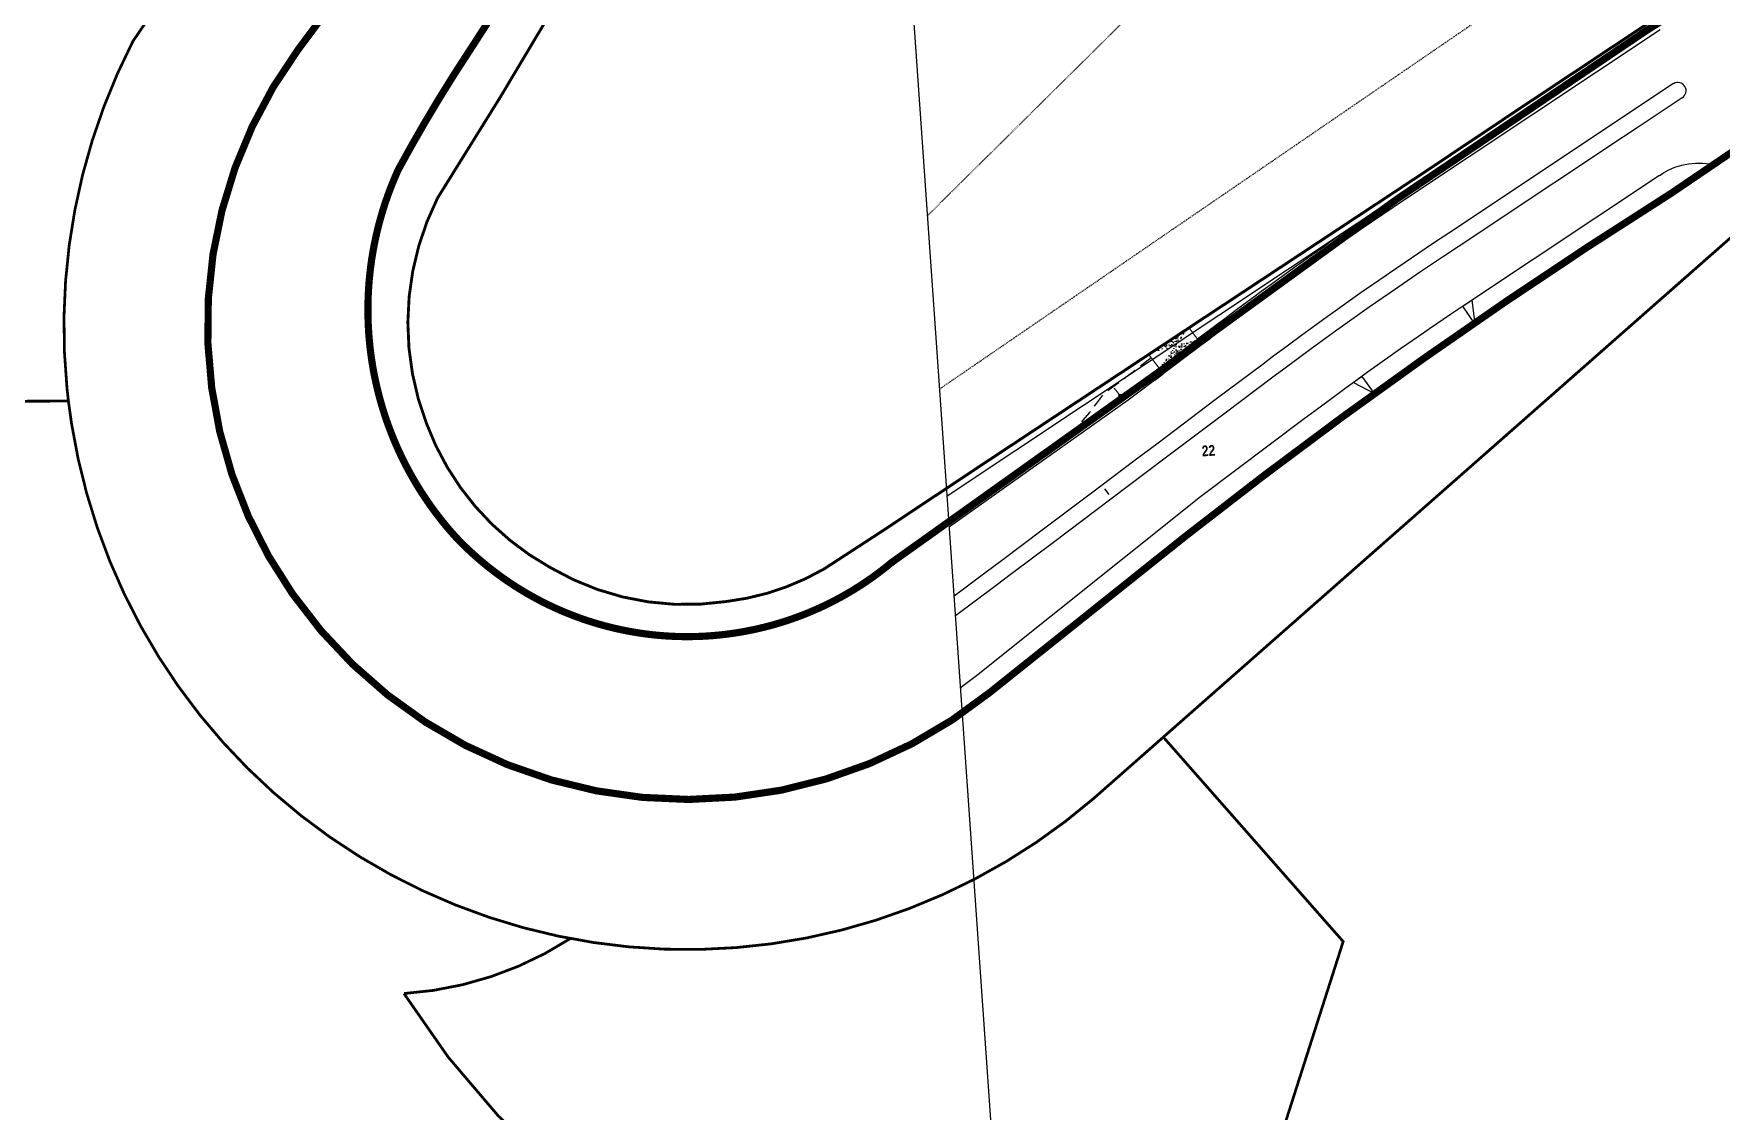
# Model space of a CAD drawing. Header units: millimetres. Extents: x 50357 to 985146, y 723188 to 1803594.
# Drawn here: x 829339 to 829574.5, y 819922.8 to 820073.1 of the extents above; entities that cross this region are included whole.
import ezdxf
from ezdxf.xclip import XClip

# ---------------------------------------------------------------- set-up
doc = ezdxf.new("R2010")
doc.units = ezdxf.units.MM
doc.header["$LTSCALE"] = 3
doc.header["$MEASUREMENT"] = 0
for name, pattern in [('DASHED', [19.05, 12.7, -6.35]), ('PHANTOM', [2.5, 1.25, -0.25, 0.25, -0.25, 0.25, -0.25]), ('x-baseplan$0$DGN Style 2', [1.94727e-06, 0, -1.94727e-06]), ('x-baseplan$0$XXXXX-PIW-DWG-P00-XXXX-R100-WS4-00$0$XXXXX-PIW-P-WHCGRDP1-XXX$0$HIDDEN', [9.525, 6.35, -3.175])]:
    doc.linetypes.add(name, pattern=pattern)
doc.layers.get('Defpoints').update_dxf_attribs({"color": 32})
for name, color, linetype in [('00_Xref', 7, 'Continuous'), ('_PARCEL BOUNDARY', 10, 'DASHED'), ('x-baseplan$0$XXXXX-PIW-DWG-P00-XXXX-R100-WS4-00$0$XXXXX-PIW-P-WHCGRDP1-XXX$0$MMH030__', 3, 'Continuous'), ('x-baseplan$0$XXXXX-PIW-DWG-P00-XXXX-R100-WS4-00$0$XXXXX-PIW-P-WHCGRDP1-XXX$0$MMH125__', 3, 'x-baseplan$0$XXXXX-PIW-DWG-P00-XXXX-R100-WS4-00$0$XXXXX-PIW-P-WHCGRDP1-XXX$0$HIDDEN'), ('x-baseplan$0$XXXXX-PIW-DWG-P00-XXXX-R100-WS4-00$0$XXXXX-PIW-P-WHCGRDP1-XXX$0$MMH813_1', 3, 'Continuous'), ('x-baseplan$0$XXXXX-PIW-DWG-P00-XXXX-R100-WS4-00$0$XXXXX-PIW-P-WHCGRDP1-XXX$0$MMH813__', 3, 'Continuous'), ('x-baseplan$0$XXXXX-PIW-DWG-P00-XXXX-R100-WS4-00$0$XXXXX-PIW-P-WHCGRDP1_RUN IN AND OUT-XXX$0$MMH813_S', 3, 'Continuous')]:
    doc.layers.add(name, color=color, linetype=linetype)
for name, color, linetype, lineweight in [('DraftConditionLine_AtGradeRoad_20180809', 7, 'Continuous', 0), ('x-baseplan$0$XXXXX-PIW-DWG-P00-XXXX-R100-WS4-00$0$XXXXX-PIW-P-WHCGRDP1-XXX$0$MMH125FS', 3, 'Continuous', 18), ('x-baseplan$0$XXXXX-PIW-DWG-P00-XXXX-R100-WS4-00$0$XXXXX-PIW-P-WHCGRDP1_RUN IN AND OUT-XXX$0$MMH060__', 3, 'Continuous', 13), ('x-baseplan$0$XXXXX-PIW-DWG-P00-XXXX-R100-WS4-00$0$XXXXX-PIW-P-WHCGRDP1_RUN IN AND OUT-XXX$0$MMH071__', 3, 'Continuous', 18)]:
    doc.layers.add(name, color=color, linetype=linetype, lineweight=lineweight)
doc.layers.add('x-baseplan$0$AR-ROAD_AR_BS_MI_', color=7, linetype='Continuous', true_color=0x6d6d6d)
doc.styles.add('_BOLD', font='arialbd.ttf', dxfattribs={"width": 0.8})

# ---------------------------------------------------------------- blocks, each defined once
blk = doc.blocks.new('x-baseplan$0$XXXXX-PIW-DWG-P00-XXXX-R100-WS4-00$0$XXXXX-PIW-P-WHCGRDP1-XXX$0$FILL-SLOPE')
at = {"flags": 128}
blk.add_lwpolyline([(-0.06, 0.25), (0.06, 0.25), (-0.03772, 0.22678), (0.0279, 0.22678), (-0.02004, 0.20996), (0.02116, 0.20892), (-0.01586, 0.19736), (0, 0.18052), (0, 0)], dxfattribs=at)
blk = doc.blocks.new('x-baseplan$0$XXXXX-PIW-DWG-P00-XXXX-R100-WS4-00')
at = {"layer": 'x-baseplan$0$XXXXX-PIW-DWG-P00-XXXX-R100-WS4-00$0$XXXXX-PIW-P-WHCGRDP1_RUN IN AND OUT-XXX$0$MMH060__'}
h = blk.add_hatch(dxfattribs=at)
h.set_pattern_fill('AR-CONC', color=256, scale=0.005)
h.set_pattern_definition([(50, (0, 0), (0.910923345, -0.0796954277), [0.09525, -1.04775]), (355, (0, 0), (-0.1762171071, 0.9552842262), [0.0762, -0.83820292085]), (100.4514447, (0.0759, -0.0066), (0.73470623545, 0.87558875956), [0.080950044, -0.890451223]), (46.1842, (0, 0.254), (1.3553952045, -0.2102116397), [0.142875, -1.571625]), (96.63555761, (0.113, 0.2365), (1.1870206703, 1.237130623), [0.1214251157, -1.3356780408]), (351.18415117, (0, 0.254), (1.1870206703, 1.237130623), [0.1142998354, -1.2572986596]), (21, (0.127, 0.1905), (0.75807195635, -0.51132599094), [0.09525, -1.04775]), (326, (0.127, 0.1905), (0.30901014174, 0.9209398306), [0.0762, -0.8382]), (71.451445, (0.1902, 0.1479), (1.0670820964, 0.4096138444), [0.080950044, -0.890449688]), (37.5, (0, 0), (0.01544301625, 0.42277519437), [0, -0.82804, 0, -0.8509, 0, -0.841375]), (7.5, (0, 0), (0.33409831255, 0.50090287409), [0, -0.48514, 0, -0.80899, 0, -0.320675]), (327.5, (-0.2832, 0), (0.67795297583, -0.02864371996), [0, -0.3175, 0, -0.9906, 0, -1.31445]), (317.5, (-0.4102, 0), (0.74064590693, 0.12713245517), [0, -0.41275, 0, -0.65786, 0, -0.93345])])
edge = h.paths.add_edge_path()
edge.add_line((834260.35, 818031.27), (834265.73, 818035.32))
edge.add_line((834258.83, 818033.29), (834264.51, 818036.95))
at = {"layer": 'x-baseplan$0$XXXXX-PIW-DWG-P00-XXXX-R100-WS4-00$0$XXXXX-PIW-P-WHCGRDP1-XXX$0$MMH030__', "ltscale": 0.005142, "flags": 128}
blk.add_lwpolyline([(834253.4, 818013.66), (834252.8, 818014.45)], dxfattribs=at)
at = {"layer": 'x-baseplan$0$XXXXX-PIW-DWG-P00-XXXX-R100-WS4-00$0$XXXXX-PIW-P-WHCGRDP1-XXX$0$MMH125__', "ltscale": 0.1, "flags": 128}
for points, elevation in [([(834162.37, 818072.13, 0.041317), (834153.66, 818054.56, 0.149831), (834152.95, 818029.09, 0.167866), (834164.68, 818009.54, 0.143372), (834187.21, 817997.65, 0.117117), (834209.54, 817998.54, 0.054077), (834229.89, 818009.48, 11.405065)], 5.02), ([(834259.27, 818032.71, -0.010568), (834252.55, 818027.65, -0.026), (834248.66, 818022.78, -5.003126)], 6.25)]:
    blk.add_lwpolyline(points, format="xyb", dxfattribs=dict(at, elevation=elevation))
at = {"layer": 'x-baseplan$0$XXXXX-PIW-DWG-P00-XXXX-R100-WS4-00$0$XXXXX-PIW-P-WHCGRDP1-XXX$0$MMH813_1'}
for p, q in [((834332.14, 818070.97, 6), (834310.99, 818056.9, 6.18)), ((834333.33, 818068.99, 6.18), (834327.06, 818064.82, 6.12)), ((834327.06, 818064.82, 6.12), (834323.09, 818062.19, 6.12)), ((834323.09, 818062.19, 6.12), (834318.73, 818059.28, 6.13)), ((834318.73, 818059.28, 6.13), (834312.27, 818054.99, 6.18)), ((834309.13, 818055.66, 6.2), (834300.8, 818050.13, 6.3)), ((834310.99, 818056.9, 6.18), (834309.13, 818055.66, 6.2)), ((834312.27, 818054.99, 6.18), (834310.4, 818053.75, 6.2)), ((834310.4, 818053.75, 6.2), (834302.07, 818048.21, 6.3)), ((834300.8, 818050.13, 6.3), (834298.65, 818048.7, 6.33)), ((834298.65, 818048.7, 6.33), (834295.56, 818046.63, 6.37)), ((834302.07, 818048.21, 6.3), (834299.92, 818046.78, 6.33)), ((834295.56, 818046.63, 6.37), (834292.49, 818044.53, 6.4)), ((834299.92, 818046.78, 6.33), (834296.85, 818044.72, 6.37)), ((834292.02, 818044.21, 6.41), (834288.37, 818041.68, 6.44)), ((834292.49, 818044.53, 6.4), (834292.02, 818044.21, 6.41)), ((834296.85, 818044.72, 6.37), (834293.79, 818042.64, 6.4)), ((834288.37, 818041.68, 6.44), (834284.28, 818038.78, 6.46)), ((834293.32, 818042.32, 6.41), (834289.69, 818039.79, 6.44)), ((834293.79, 818042.64, 6.4), (834293.32, 818042.32, 6.41)), ((834283.82, 818038.45, 6.46), (834280.22, 818035.84, 6.45)), ((834284.28, 818038.78, 6.46), (834283.82, 818038.45, 6.46)), ((834289.69, 818039.79, 6.44), (834285.62, 818036.91, 6.46)), ((834285.16, 818036.58, 6.46), (834281.58, 818033.98, 6.45)), ((834285.62, 818036.91, 6.46), (834285.16, 818036.58, 6.46)), ((834278.39, 818034.49, 6.44), (834276.19, 818032.86, 6.42)), ((834280.22, 818035.84, 6.45), (834278.39, 818034.49, 6.44)), ((834281.58, 818033.98, 6.45), (834279.76, 818032.64, 6.44)), ((834274.86, 818031.86, 6.41), (834268.2, 818026.85, 6.35)), ((834276.19, 818032.86, 6.42), (834274.86, 818031.86, 6.41)), ((834279.76, 818032.64, 6.44), (834277.57, 818031.02, 6.42)), ((834276.24, 818030.02, 6.41), (834269.58, 818025.01, 6.35)), ((834277.57, 818031.02, 6.42), (834276.24, 818030.02, 6.41)), ((834268.2, 818026.85, 6.35), (834260.21, 818020.84, 6.28)), ((834269.58, 818025.01, 6.35), (834261.59, 818019, 6.28)), ((834260.21, 818020.84, 6.28), (834257, 818018.43, 6.26)), ((834257, 818018.43, 6.26), (834252.21, 818014.83, 6.2)), ((834261.59, 818019, 6.28), (834258.38, 818016.59, 6.26)), ((834252.21, 818014.83, 6.2), (834244.22, 818008.82, 6.02)), ((834258.38, 818016.59, 6.26), (834253.6, 818012.99, 6.2)), ((834253.6, 818012.99, 6.2), (834245.6, 818006.98, 6.02)), ((834244.22, 818008.82, 6.02), (834238.38, 818004.42, 5.83)), ((834245.6, 818006.98, 6.02), (834239.76, 818002.58, 5.83)), ((834238.38, 818004.42, 5.83), (834236.23, 818002.81, 5.75)), ((834236.23, 818002.81, 5.75), (834228.24, 817996.79, 5.45)), ((834237.61, 818000.97, 5.75), (834229.62, 817994.96, 5.45)), ((834239.76, 818002.58, 5.83), (834237.61, 818000.97, 5.75))]:
    blk.add_line(p, q, dxfattribs=at)
blk.add_arc((834332.74, 818069.98), 1.15, 301.1434, 121.1434, dxfattribs=at)
at = {"layer": 'x-baseplan$0$XXXXX-PIW-DWG-P00-XXXX-R100-WS4-00$0$XXXXX-PIW-P-WHCGRDP1-XXX$0$MMH813__', "ltscale": 0.005142, "elevation": 5.71}
for points in [[(834337.38, 818084.35), (834297.41, 818057.78), (834291.58, 818053.89), (834290.75, 818053.33), (834289.09, 818052.21), (834288.26, 818051.64), (834287.44, 818051.07), (834286.61, 818050.51), (834284.15, 818048.79), (834283.33, 818048.22), (834280.87, 818046.48), (834280.05, 818045.9), (834279.24, 818045.32), (834278.43, 818044.73), (834275.99, 818042.97), (834275.18, 818042.38), (834274.38, 818041.78), (834273.57, 818041.19), (834272.76, 818040.59), (834271.16, 818039.4), (834269.9, 818038.46), (834265.73, 818035.32)], [(834260.35, 818031.27), (834255.44, 818027.58), (834255.19, 818027.4), (834222.81, 818004.47), (834222.52, 818004.26), (834220.91, 818003.04), (834220.14, 818002.48), (834219.34, 818001.91), (834218.52, 818001.37), (834217.7, 818000.85), (834216.86, 818000.34), (834216.02, 817999.85), (834215.16, 817999.38), (834214.29, 817998.93), (834213.41, 817998.5), (834212.53, 817998.09), (834211.63, 817997.7), (834210.73, 817997.32), (834209.81, 817996.97), (834208.89, 817996.64), (834207.97, 817996.33), (834207.03, 817996.04), (834206.09, 817995.77), (834205.15, 817995.52), (834204.2, 817995.3), (834203.24, 817995.09), (834202.28, 817994.91), (834201.32, 817994.74), (834200.35, 817994.6), (834199.38, 817994.48), (834198.41, 817994.38), (834197.43, 817994.31), (834196.46, 817994.25), (834195.48, 817994.22), (834194.5, 817994.21), (834193.52, 817994.22), (834192.55, 817994.25), (834191.57, 817994.3), (834190.59, 817994.38), (834189.62, 817994.47), (834188.65, 817994.59), (834187.68, 817994.73), (834186.72, 817994.89), (834185.76, 817995.07), (834184.8, 817995.28), (834183.85, 817995.5), (834182.9, 817995.75), (834181.96, 817996.02), (834181.03, 817996.3), (834180.1, 817996.61), (834179.18, 817996.94), (834178.27, 817997.29), (834177.36, 817997.66), (834176.47, 817998.05), (834175.98, 817998.28), (834175.58, 817998.46), (834174.7, 817998.89), (834173.83, 817999.34), (834172.97, 817999.81), (834172.12, 818000.29), (834171.29, 818000.8), (834170.46, 818001.32), (834169.65, 818001.87), (834168.85, 818002.43), (834168.06, 818003), (834167.28, 818003.6), (834166.52, 818004.21), (834165.77, 818004.84), (834165.04, 818005.49), (834164.32, 818006.15), (834163.61, 818006.83), (834162.92, 818007.52), (834162.25, 818008.23), (834161.59, 818008.95), (834160.95, 818009.69), (834160.32, 818010.44), (834159.72, 818011.21), (834159.12, 818011.98), (834158.55, 818012.78), (834157.99, 818013.58), (834157.46, 818014.4), (834156.94, 818015.22), (834156.43, 818016.06), (834155.95, 818016.91), (834155.49, 818017.78), (834155.04, 818018.65), (834154.62, 818019.53), (834154.21, 818020.42), (834153.83, 818021.32), (834153.46, 818022.22), (834153.12, 818023.14), (834152.79, 818024.06), (834152.49, 818024.99), (834152.21, 818025.92), (834151.94, 818026.87), (834151.7, 818027.81), (834151.48, 818028.77), (834151.28, 818029.72), (834151.11, 818030.68), (834150.95, 818031.65), (834150.81, 818032.62), (834150.7, 818033.59), (834150.61, 818034.56), (834150.53, 818035.62), (834150.45, 818036.55), (834150.39, 818037.53), (834150.35, 818038.5), (834150.33, 818039.48), (834150.33, 818040.46), (834150.35, 818041.44), (834150.39, 818042.41), (834150.46, 818043.39), (834150.55, 818044.36), (834150.65, 818045.34), (834150.78, 818046.31), (834150.93, 818047.27), (834151.11, 818048.23), (834151.3, 818049.19), (834151.51, 818050.15), (834151.56, 818050.33), (834151.75, 818051.1), (834152, 818052.04), (834152.28, 818052.98), (834152.58, 818053.91), (834152.89, 818054.84), (834153.23, 818055.75), (834153.59, 818056.66), (834153.97, 818057.57), (834154.36, 818058.46), (834154.78, 818059.34), (834155.22, 818060.22), (834155.67, 818061.09), (834156.15, 818061.94), (834156.64, 818062.79), (834157.15, 818063.62), (834157.31, 818063.88), (834157.68, 818064.48), (834161.94, 818071.46), (834162.37, 818072.13), (834185.56, 818108.08)]]:
    blk.add_lwpolyline(points, dxfattribs=at)
at = {"layer": 'x-baseplan$0$XXXXX-PIW-DWG-P00-XXXX-R100-WS4-00$0$XXXXX-PIW-P-WHCGRDP1-XXX$0$MMH813__', "ltscale": 0.005142, "flags": 128}
blk.add_lwpolyline([(834337.77, 818059.63), (834331.84, 818055.69)], dxfattribs=at)
at = {"layer": 'x-baseplan$0$XXXXX-PIW-DWG-P00-XXXX-R100-WS4-00$0$XXXXX-PIW-P-WHCGRDP1-XXX$0$MMH813__', "ltscale": 0.005142}
blk.add_lwpolyline([(834330.19, 818058.17), (834330.67, 818058.49)], dxfattribs=at)
for points in [[(834328.22, 818078.26, 6.1), (834327.39, 818077.71, 6.09), (834321.56, 818073.84, 6.04), (834320.73, 818073.28, 6.04), (834317.4, 818071.07, 6.04), (834316.56, 818070.51, 6.04), (834313.23, 818068.3, 6.06), (834312.4, 818067.75, 6.06), (834306.57, 818063.87, 6.11), (834305.74, 818063.32, 6.12), (834297.41, 818057.78, 6.22), (834291.58, 818053.89, 6.29), (834290.75, 818053.33, 6.3), (834289.09, 818052.21, 6.32), (834288.26, 818051.64, 6.33), (834287.44, 818051.07, 6.34), (834286.61, 818050.51, 6.35), (834284.15, 818048.79, 6.37), (834283.33, 818048.22, 6.38), (834280.87, 818046.48, 6.39), (834280.05, 818045.9, 6.39), (834279.24, 818045.32, 6.39), (834278.43, 818044.73, 6.39), (834275.99, 818042.97, 6.38), (834275.18, 818042.38, 6.38), (834274.38, 818041.78, 6.38), (834273.57, 818041.19, 6.37), (834272.76, 818040.59, 6.36), (834271.16, 818039.4, 6.35), (834269.9, 818038.46, 6.34), (834266.57, 818035.95, 6.31)], [(834259.45, 818030.59, 6.25), (834255.44, 818027.58, 6.22), (834255.19, 818027.4, 6.22), (834252.74, 818025.67, 6.19), (834251.92, 818025.09, 6.19), (834251.11, 818024.51, 6.18), (834247.84, 818022.2, 6.13), (834247.02, 818021.62, 6.12), (834239.68, 818016.42, 5.95), (834238.86, 818015.84, 5.94), (834238.05, 818015.26, 5.91), (834233.15, 818011.8, 5.75), (834232.33, 818011.22, 5.72), (834231.52, 818010.64, 5.68), (834230.7, 818010.06, 5.65), (834229.89, 818009.48, 5.61), (834224.17, 818005.44, 5.34), (834223.36, 818004.86, 5.3), (834222.81, 818004.47, 5.27), (834222.52, 818004.26, 5.26), (834220.91, 818003.04, 5.18), (834220.14, 818002.48, 5.13), (834219.34, 818001.91, 5.09), (834218.52, 818001.37, 5.04), (834217.7, 818000.85, 4.99), (834216.86, 818000.34, 4.95), (834216.02, 817999.85, 4.9), (834215.16, 817999.38, 4.87), (834214.29, 817998.93, 4.84), (834213.41, 817998.5, 4.81), (834212.53, 817998.09, 4.78), (834211.63, 817997.7, 4.75), (834210.73, 817997.32, 4.72), (834209.81, 817996.97, 4.69), (834208.89, 817996.64, 4.67), (834207.97, 817996.33, 4.64), (834207.03, 817996.04, 4.62), (834206.09, 817995.77, 4.6), (834205.15, 817995.52, 4.58), (834204.2, 817995.3, 4.56), (834203.24, 817995.09, 4.54), (834202.28, 817994.91, 4.52), (834201.32, 817994.74, 4.51), (834200.35, 817994.6, 4.49), (834199.38, 817994.48, 4.48), (834198.41, 817994.38, 4.46), (834197.43, 817994.31, 4.45), (834196.46, 817994.25, 4.44), (834195.48, 817994.22, 4.43), (834194.5, 817994.21, 4.42), (834193.52, 817994.22, 4.42), (834192.55, 817994.25, 4.41), (834191.57, 817994.3, 4.41), (834190.59, 817994.38, 4.4), (834189.62, 817994.47, 4.4), (834188.65, 817994.59, 4.4), (834187.68, 817994.73, 4.4), (834186.72, 817994.89, 4.4), (834185.76, 817995.07, 4.4), (834184.8, 817995.28, 4.4), (834183.85, 817995.5, 4.41), (834182.9, 817995.75, 4.41), (834181.96, 817996.02, 4.42), (834181.03, 817996.3, 4.43), (834180.1, 817996.61, 4.43), (834179.18, 817996.94, 4.44), (834178.27, 817997.29, 4.45), (834177.36, 817997.66, 4.47), (834176.47, 817998.05, 4.48), (834175.98, 817998.28, 4.49), (834175.58, 817998.46, 4.49), (834174.7, 817998.89, 4.5), (834173.83, 817999.34, 4.51), (834172.97, 817999.81, 4.53), (834172.12, 818000.29, 4.54), (834171.29, 818000.8, 4.55), (834170.46, 818001.32, 4.56), (834169.65, 818001.87, 4.57), (834168.85, 818002.43, 4.58), (834168.06, 818003, 4.59), (834167.28, 818003.6, 4.6), (834166.52, 818004.21, 4.6), (834165.77, 818004.84, 4.61), (834165.04, 818005.49, 4.61), (834164.32, 818006.15, 4.61), (834163.61, 818006.83, 4.61), (834162.92, 818007.52, 4.61), (834162.25, 818008.23, 4.6), (834161.59, 818008.95, 4.6), (834160.95, 818009.69, 4.59), (834160.32, 818010.44, 4.59), (834159.72, 818011.21, 4.58), (834159.12, 818011.98, 4.57), (834158.55, 818012.78, 4.55), (834157.99, 818013.58, 4.54), (834157.46, 818014.4, 4.53), (834156.94, 818015.22, 4.52), (834156.43, 818016.06, 4.51), (834155.95, 818016.91, 4.49), (834155.49, 818017.78, 4.48), (834155.04, 818018.65, 4.47), (834154.62, 818019.53, 4.46), (834154.21, 818020.42, 4.45), (834153.83, 818021.32, 4.44), (834153.46, 818022.22, 4.43), (834153.12, 818023.14, 4.42), (834152.79, 818024.06, 4.41), (834152.49, 818024.99, 4.41), (834152.21, 818025.92, 4.4), (834151.94, 818026.87, 4.4), (834151.7, 818027.81, 4.4), (834151.48, 818028.77, 4.4), (834151.28, 818029.72, 4.4), (834151.11, 818030.68, 4.4), (834150.95, 818031.65, 4.4), (834150.81, 818032.62, 4.4), (834150.7, 818033.59, 4.41), (834150.61, 818034.56, 4.41), (834150.53, 818035.62, 4.42), (834150.45, 818036.55, 4.43), (834150.39, 818037.53, 4.44), (834150.35, 818038.5, 4.45), (834150.33, 818039.48, 4.46), (834150.33, 818040.46, 4.47), (834150.35, 818041.44, 4.48), (834150.39, 818042.41, 4.49), (834150.46, 818043.39, 4.51), (834150.55, 818044.36, 4.52), (834150.65, 818045.34, 4.53), (834150.78, 818046.31, 4.54), (834150.93, 818047.27, 4.55), (834151.11, 818048.23, 4.57), (834151.3, 818049.19, 4.58), (834151.51, 818050.15, 4.59), (834151.56, 818050.33, 4.59), (834151.75, 818051.1, 4.6), (834152, 818052.04, 4.62), (834152.28, 818052.98, 4.63), (834152.58, 818053.91, 4.64), (834152.89, 818054.84, 4.65), (834153.23, 818055.75, 4.66), (834153.59, 818056.66, 4.67), (834153.97, 818057.57, 4.69), (834154.36, 818058.46, 4.7), (834154.78, 818059.34, 4.71), (834155.22, 818060.22, 4.74), (834155.67, 818061.09, 4.76), (834156.15, 818061.94, 4.78), (834156.64, 818062.79, 4.8), (834157.15, 818063.62, 4.82), (834157.31, 818063.88, 4.83), (834157.68, 818064.48, 4.84), (834159.25, 818067.04, 4.9), (834159.77, 818067.9, 4.92), (834160.29, 818068.75, 4.94), (834160.81, 818069.6, 4.96), (834161.33, 818070.46, 4.98), (834161.85, 818071.31, 5), (834161.94, 818071.46, 5), (834162.37, 818072.13, 5.02), (834162.92, 818072.97, 5.04), (834163.46, 818073.81, 5.06), (834164, 818074.65, 5.08), (834164.54, 818075.5, 5.09), (834165.08, 818076.34, 5.11), (834180.8, 818100.71, 5.43)], [(834331.84, 818055.69, 0), (834305.6, 818038.25, 0), (834302.69, 818036.29, 0), (834299.79, 818034.32, 0), (834299.13, 818033.87, 0), (834295.77, 818031.54, 0), (834291.78, 818028.72, 0), (834291.14, 818028.25, 0), (834287.82, 818025.85, 0), (834285.84, 818024.4, 0), (834283.89, 818022.95, 0), (834282.4, 818021.83, 0), (834267.94, 818010.96, 0), (834236.67, 817985.99, 0), (834234.79, 817984.58, 0), (834234.39, 817984.28, 0), (834232.89, 817983.2, 0), (834230.93, 817981.89, 0), (834228.94, 817980.64, 0), (834228.71, 817980.51, 0), (834227.6, 817979.86, 0), (834226.9, 817979.47, 0), (834224.72, 817978.32, 0), (834222.51, 817977.25, 0), (834220.25, 817976.26, 0), (834217.97, 817975.36, 0), (834215.65, 817974.54, 0), (834213.3, 817973.8, 0), (834210.92, 817973.16, 0), (834208.53, 817972.6, 0), (834206.12, 817972.13, 0), (834203.69, 817971.74, 0), (834201.24, 817971.45, 0), (834198.79, 817971.25, 0), (834196.33, 817971.13, 0), (834193.87, 817971.11, 0), (834191.41, 817971.17, 0), (834188.96, 817971.33, 0), (834186.51, 817971.58, 0), (834184.08, 817971.91, 0), (834181.65, 817972.34, 0), (834179.25, 817972.85, 0), (834176.86, 817973.45, 0), (834174.5, 817974.14, 0), (834172.16, 817974.92, 0), (834169.86, 817975.78, 0), (834168.16, 817976.47, 0), (834167.59, 817976.72, 0), (834165.35, 817977.75, 0), (834163.16, 817978.85, 0), (834161, 817980.04, 0), (834158.89, 817981.31, 0), (834156.83, 817982.65, 0), (834156.3, 817983.01, 0), (834154.82, 817984.07, 0), (834152.86, 817985.55, 0), (834150.96, 817987.11, 0), (834149.12, 817988.74, 0), (834148.21, 817989.59, 0), (834147.33, 817990.44, 0), (834145.61, 817992.2, 0), (834143.96, 817994.02, 0), (834142.37, 817995.9, 0), (834141.24, 817997.34, 0), (834140.86, 817997.84, 0), (834139.41, 817999.83, 0), (834138.05, 818001.87, 0), (834136.75, 818003.97, 0), (834135.54, 818006.1, 0), (834134.4, 818008.29, 0), (834134.11, 818008.86, 0), (834133.34, 818010.51, 0), (834132.37, 818012.77, 0), (834131.48, 818015.06, 0), (834130.67, 818017.38, 0), (834129.95, 818019.74, 0), (834129.32, 818022.11, 0), (834128.77, 818024.51, 0), (834128.31, 818026.93, 0), (834127.94, 818029.36, 0), (834127.66, 818031.8, 0), (834127.47, 818034.26, 0), (834127.44, 818036.72, 0), (834127.49, 818039.17, 0), (834127.64, 818041.62, 0), (834127.87, 818044.06, 0), (834128.19, 818046.49, 0), (834128.6, 818048.91, 0), (834129.1, 818051.3, 0), (834129.38, 818052.45, 0), (834129.69, 818053.67, 0), (834130.36, 818056.02, 0), (834131.12, 818058.34, 0), (834131.96, 818060.63, 0), (834132.88, 818062.88, 0), (834133.88, 818065.09, 0), (834134.97, 818067.27, 0), (834135.63, 818068.5, 0), (834136.13, 818069.4, 0), (834137.4, 818071.54, 0), (834138.75, 818073.62, 0), (834139.88, 818075.26, 0), (834140.17, 818075.66, 0), (834144.38, 818081.07, 0)], [(834330.28, 818078.46, 0), (834294.62, 818054.76, 0), (834291.59, 818052.72, 0), (834288.57, 818050.67, 0), (834287.89, 818050.2, 0), (834284.4, 818047.78, 0), (834280.25, 818044.84, 0), (834279.57, 818044.36, 0), (834276.13, 818041.86, 0), (834274.07, 818040.35, 0), (834272.04, 818038.84, 0), (834270.49, 818037.68, 0), (834256.03, 818026.8, 0), (834223.37, 818003.67, 0), (834221.49, 818002.26, 0), (834221.22, 818002.06, 0), (834220.22, 818001.34, 0), (834218.91, 818000.46, 0), (834217.57, 817999.62, 0), (834217.42, 817999.53, 0), (834216.67, 817999.1, 0), (834216.2, 817998.84, 0), (834214.74, 817998.06, 0), (834213.26, 817997.35, 0), (834211.75, 817996.69, 0), (834210.21, 817996.08, 0), (834208.66, 817995.53, 0), (834207.09, 817995.04, 0), (834205.5, 817994.61, 0), (834203.89, 817994.23, 0), (834202.27, 817993.91, 0), (834200.64, 817993.66, 0), (834199.01, 817993.46, 0), (834197.36, 817993.32, 0), (834195.72, 817993.25, 0), (834194.07, 817993.23, 0), (834192.42, 817993.28, 0), (834190.77, 817993.38, 0), (834189.13, 817993.55, 0), (834187.5, 817993.77, 0), (834185.87, 817994.06, 0), (834184.26, 817994.4, 0), (834182.66, 817994.8, 0), (834181.08, 817995.27, 0), (834179.52, 817995.79, 0), (834177.97, 817996.36, 0), (834176.83, 817996.83, 0), (834176.45, 817996.99, 0), (834174.95, 817997.68, 0), (834173.48, 817998.42, 0), (834172.03, 817999.22, 0), (834170.62, 818000.07, 0), (834169.24, 818000.97, 0), (834168.88, 818001.21, 0), (834167.89, 818001.92, 0), (834166.58, 818002.92, 0), (834165.3, 818003.96, 0), (834164.07, 818005.05, 0), (834163.46, 818005.62, 0), (834162.87, 818006.19, 0), (834161.72, 818007.37, 0), (834160.61, 818008.59, 0), (834159.55, 818009.85, 0), (834158.79, 818010.81, 0), (834158.53, 818011.15, 0), (834157.56, 818012.48, 0), (834156.65, 818013.85, 0), (834155.78, 818015.26, 0), (834154.96, 818016.69, 0), (834154.2, 818018.15, 0), (834154.01, 818018.54, 0), (834153.49, 818019.64, 0), (834152.84, 818021.15, 0), (834152.24, 818022.69, 0), (834151.7, 818024.25, 0), (834151.22, 818025.83, 0), (834150.8, 818027.42, 0), (834150.43, 818029.03, 0), (834150.12, 818030.65, 0), (834149.88, 818032.28, 0), (834149.69, 818033.91, 0), (834149.56, 818035.56, 0), (834149.43, 818037.2, 0), (834149.36, 818038.86, 0), (834149.35, 818040.51, 0), (834149.4, 818042.17, 0), (834149.52, 818043.83, 0), (834149.69, 818045.48, 0), (834149.92, 818047.13, 0), (834150.06, 818047.93, 0), (834150.22, 818048.77, 0), (834150.57, 818050.4, 0), (834150.99, 818052.02, 0), (834151.47, 818053.63, 0), (834152, 818055.22, 0), (834152.59, 818056.79, 0), (834153.25, 818058.34, 0), (834153.65, 818059.22, 0), (834153.96, 818059.86, 0), (834154.74, 818061.41, 0), (834155.59, 818062.92, 0), (834156.31, 818064.1, 0), (834156.49, 818064.4, 0), (834160.06, 818070.26, 0), (834163.81, 818076.17, 0), (834180.08, 818101.39, 0)], [(834330.19, 818058.17, 0), (834303.95, 818040.72, 0), (834301.02, 818038.76, 0), (834298.1, 818036.78, 0), (834297.44, 818036.32, 0), (834294.06, 818033.98, 0), (834290.05, 818031.13, 0), (834289.4, 818030.67, 0), (834286.07, 818028.25, 0), (834284.08, 818026.79, 0), (834282.11, 818025.33, 0), (834280.61, 818024.21, 0), (834266.15, 818013.33, 0), (834234.88, 817988.37, 0), (834233, 817986.96, 0), (834232.62, 817986.67, 0), (834231.18, 817985.64, 0), (834229.32, 817984.38, 0), (834227.41, 817983.19, 0), (834227.19, 817983.06, 0), (834226.13, 817982.45, 0), (834225.46, 817982.07, 0), (834223.38, 817980.97, 0), (834221.26, 817979.95, 0), (834219.11, 817979.01, 0), (834216.92, 817978.14, 0), (834214.71, 817977.36, 0), (834212.46, 817976.66, 0), (834210.19, 817976.04, 0), (834207.91, 817975.51, 0), (834205.6, 817975.06, 0), (834203.28, 817974.69, 0), (834200.94, 817974.41, 0), (834198.6, 817974.21, 0), (834196.25, 817974.11, 0), (834193.9, 817974.08, 0), (834191.55, 817974.15, 0), (834189.2, 817974.3, 0), (834186.86, 817974.53, 0), (834184.54, 817974.85, 0), (834182.22, 817975.26, 0), (834179.92, 817975.75, 0), (834177.64, 817976.32, 0), (834175.38, 817976.98, 0), (834173.15, 817977.72, 0), (834170.95, 817978.54, 0), (834169.33, 817979.21, 0), (834168.78, 817979.45, 0), (834166.64, 817980.43, 0), (834164.54, 817981.49, 0), (834162.48, 817982.62, 0), (834160.47, 817983.83, 0), (834158.5, 817985.11, 0), (834157.99, 817985.46, 0), (834156.58, 817986.47, 0), (834154.71, 817987.89, 0), (834152.89, 817989.38, 0), (834151.13, 817990.94, 0), (834150.26, 817991.74, 0), (834149.42, 817992.56, 0), (834147.78, 817994.24, 0), (834146.2, 817995.98, 0), (834144.68, 817997.78, 0), (834143.6, 817999.15, 0), (834143.24, 817999.63, 0), (834141.86, 818001.53, 0), (834140.55, 818003.48, 0), (834139.31, 818005.48, 0), (834138.15, 818007.53, 0), (834137.06, 818009.61, 0), (834136.79, 818010.16, 0), (834136.05, 818011.73, 0), (834135.12, 818013.89, 0), (834134.27, 818016.09, 0), (834133.5, 818018.31, 0), (834132.81, 818020.55, 0), (834132.2, 818022.83, 0), (834131.68, 818025.12, 0), (834131.25, 818027.43, 0), (834130.89, 818029.75, 0), (834130.63, 818032.09, 0), (834130.44, 818034.43, 0), (834130.41, 818036.78, 0), (834130.47, 818039.13, 0), (834130.61, 818041.47, 0), (834130.83, 818043.8, 0), (834131.14, 818046.12, 0), (834131.54, 818048.43, 0), (834132.02, 818050.72, 0), (834132.28, 818051.82, 0), (834132.58, 818052.98, 0), (834133.23, 818055.22, 0), (834133.95, 818057.44, 0), (834134.76, 818059.62, 0), (834135.64, 818061.77, 0), (834136.6, 818063.89, 0), (834137.64, 818065.96, 0), (834138.27, 818067.14, 0), (834138.75, 818067.99, 0), (834139.97, 818070.04, 0), (834141.26, 818072.03, 0), (834142.35, 818073.59, 0), (834142.62, 818073.97, 0), (834146.83, 818079.38, 0)], [(834337.77, 818059.63, 0), (834337.21, 818059.75, 0), (834336.21, 818059.85, 0), (834335.22, 818059.85, 0), (834334.22, 818059.75, 0), (834333.24, 818059.55, 0), (834332.29, 818059.26, 0), (834331.36, 818058.87, 0), (834330.67, 818058.49, 0)]]:
    blk.add_polyline3d(points, dxfattribs=at)
at = {"layer": 'x-baseplan$0$XXXXX-PIW-DWG-P00-XXXX-R100-WS4-00$0$XXXXX-PIW-P-WHCGRDP1_RUN IN AND OUT-XXX$0$MMH060__'}
for p, q in [((834258.83, 818033.29), (834264.51, 818036.95, 19.94)), ((834264.51, 818036.95, 19.94), (834265.73, 818035.32, 5.71)), ((834260.35, 818031.27, 6.49), (834265.73, 818035.32, 5.71)), ((834258.83, 818033.29), (834260.35, 818031.27, 6.49))]:
    blk.add_line(p, q, dxfattribs=at)
at = {"layer": 'x-baseplan$0$XXXXX-PIW-DWG-P00-XXXX-R100-WS4-00$0$XXXXX-PIW-P-WHCGRDP1_RUN IN AND OUT-XXX$0$MMH071__'}
for p, q in [((834265.73, 818035.32, 5.71), (834266.32, 818034.54)), ((834260.35, 818031.27, 6.49), (834260.94, 818030.49))]:
    blk.add_line(p, q, dxfattribs=at)
at = {"layer": 'x-baseplan$0$XXXXX-PIW-DWG-P00-XXXX-R100-WS4-00$0$XXXXX-PIW-P-WHCGRDP1_RUN IN AND OUT-XXX$0$MMH813_S'}
for p, q in [((834265.73, 818035.32, 6.46), (834267.52, 818035.44)), ((834267.52, 818035.44), (834266.32, 818034.54)), ((834260.35, 818031.27, 6.49), (834259.74, 818029.59)), ((834259.74, 818029.59), (834260.94, 818030.49))]:
    blk.add_line(p, q, dxfattribs=at)
for points in [[(834304.42, 818037.46), (834302.76, 818039.93), (834304.01, 818040.76)], [(834290.42, 818027.73), (834288.67, 818030.14), (834287.46, 818029.26)]]:
    blk.add_lwpolyline(points, close=True, dxfattribs=at)
at = {"layer": 'x-baseplan$0$XXXXX-PIW-DWG-P00-XXXX-R100-WS4-00$0$XXXXX-PIW-P-WHCGRDP1-XXX$0$MMH125FS', "ltscale": 100, "xscale": 5.202295715236875, "yscale": 5.202295715236875, "zscale": 5.202295715236875, "rotation": 218.061887046463}
blk.add_blockref('x-baseplan$0$XXXXX-PIW-DWG-P00-XXXX-R100-WS4-00$0$XXXXX-PIW-P-WHCGRDP1-XXX$0$FILL-SLOPE', (834254.09, 818028.47), dxfattribs=at)
blk = doc.blocks.new('x-baseplan')
at = {"layer": 'x-baseplan$0$AR-ROAD_AR_BS_MI_'}
blk.add_line((834217.07, 818004.36), (834353.63, 818095.16), dxfattribs=at)
at = {"layer": 'x-baseplan$0$AR-ROAD_AR_BS_MI_', "linetype": 'x-baseplan$0$DGN Style 2', "flags": 128}
for points in [[(834344.62, 818162.09), (834344.39, 818162.07), (834343.83, 818162.01), (834343.27, 818161.93), (834342.72, 818161.85), (834342.16, 818161.76), (834341.61, 818161.66), (834341.06, 818161.55), (834340.51, 818161.43), (834339.96, 818161.3), (834339.42, 818161.16), (834338.87, 818161.01), (834338.33, 818160.85), (834333.7, 818157.18), (834236.42, 818060.84)], [(834236.41, 818060.84), (834194.52, 818019.36)]]:
    blk.add_lwpolyline(points, dxfattribs=at)
at = {"layer": 'x-baseplan$0$AR-ROAD_AR_BS_MI_', "linetype": 'x-baseplan$0$DGN Style 2'}
blk.add_open_spline([(834217.16, 818123.01), (834207.97, 818108.73), (834203.01, 818100.94), (834198.06, 818093.15), (834190.62, 818081.99), (834182.3, 818069.51), (834173.97, 818057.03), (834172.72, 818055.14), (834172.44, 818054.65), (834171.88, 818053.67), (834171.38, 818052.72), (834170.77, 818051.37), (834170.42, 818050.51), (834170.28, 818050.12), (834170.23, 818049.92), (834170.19, 818049.72), (834170.14, 818049.49), (834169.74, 818048.4), (834169.42, 818047.3), (834168.84, 818044.68), (834168.59, 818042.67), (834168.57, 818039.77), (834168.68, 818038.3), (834168.81, 818037.28), (834168.89, 818036.75), (834169.04, 818035.78), (834169.24, 818034.82), (834169.45, 818033.9), (834169.58, 818033.39), (834169.71, 818032.88), (834169.9, 818032.21), (834170.19, 818031.2), (834170.69, 818029.81), (834171.03, 818028.91), (834171.4, 818028.04), (834171.78, 818027.15), (834172.27, 818026.17), (834172.54, 818025.66), (834173.27, 818024.36), (834174.13, 818023.08), (834175.87, 818020.97), (834176.82, 818019.99), (834178.14, 818018.82), (834178.57, 818018.47), (834179.74, 818017.57), (834180.76, 818016.89), (834182.31, 818016), (834183.08, 818015.6), (834183.86, 818015.19), (834184.88, 818014.7), (834185.91, 818014.23), (834187.24, 818013.67), (834188, 818013.38), (834189.35, 818012.87), (834190.12, 818012.62), (834190.98, 818012.34), (834191.52, 818012.19), (834192.05, 818012.05), (834192.9, 818011.86), (834193.86, 818011.69), (834195.59, 818011.53), (834196.73, 818011.51), (834198.12, 818011.6), (834199.27, 818011.69), (834200.93, 818011.93), (834201.95, 818012.12), (834203.03, 818012.35), (834203.99, 818012.58), (834205.45, 818013.01), (834207.14, 818013.56), (834208.4, 818014.1), (834209.52, 818014.66), (834210.66, 818015.27), (834211.75, 818015.98), (834212.64, 818016.64), (834212.85, 818016.8), (834213.05, 818016.96), (834213.38, 818017.18), (834235.42, 818032.28), (834257.46, 818047.37), (834313.23, 818085.55)], degree=3, knots=[0, 0, 0, 0, 0.118549, 0.119922, 0.119922, 0.292667, 0.314758, 0.314758, 0.322104, 0.322104, 0.329451, 0.336081, 0.341297, 0.341488, 0.341488, 0.343923, 0.344155, 0.344618, 0.358987, 0.358987, 0.379393, 0.385178, 0.39664, 0.398543, 0.398543, 0.403565, 0.411326, 0.411326, 0.415739, 0.418174, 0.418174, 0.424794, 0.431794, 0.437349, 0.437349, 0.444091, 0.44981, 0.451582, 0.451582, 0.469286, 0.471423, 0.487063, 0.487063, 0.494301, 0.494301, 0.506246, 0.510156, 0.517505, 0.517505, 0.52162, 0.532201, 0.532201, 0.540333, 0.542782, 0.550898, 0.550898, 0.554553, 0.55809, 0.55809, 0.565833, 0.570707, 0.580657, 0.580657, 0.588819, 0.595598, 0.602376, 0.602376, 0.609847, 0.615173, 0.622211, 0.632923, 0.632923, 0.638514, 0.649735, 0.649735, 0.652952, 0.653071, 0.653071, 0.658133, 1, 1, 1, 1], dxfattribs=at)
blk.add_blockref('x-baseplan$0$XXXXX-PIW-DWG-P00-XXXX-R100-WS4-00', (0, 0))
blk = doc.blocks.new('PARCEL BOUNDARY')
at = {"layer": '_PARCEL BOUNDARY', "ltscale": 0.2, "const_width": 400}
blk.add_lwpolyline([(834175873, 817467287), (834168313, 817454617), (834159505, 817440452, 0.2107846), (834157945, 817409099, 0.1803051), (834175259, 817388920, 0.1721578), (834199780, 817384186, 0.1021896), (834213411, 817388708), (834221184, 817393764), (834236604, 817404009), (834264376, 817422377), (834297078, 817443981), (834310419, 817452901), (834352558, 817480871, 0.0821189)], format="xyb", dxfattribs=at)
at = {"layer": '_PARCEL BOUNDARY', "ltscale": 100, "const_width": 383}
for points in [[(834354598, 817447836), (834251000, 817356662), (834247124, 817353518), (834243074, 817350602), (834238864, 817347922), (834234507, 817345489), (834230017, 817343309), (834225409, 817341391), (834220700, 817339740), (834215903, 817338363), (834211035, 817337263), (834206112, 817336444), (834201150, 817335909), (834196165, 817335659), (834191175, 817335696), (834186195, 817336019), (834181241, 817336628), (834176331, 817337520), (834171480, 817338692), (834166704, 817340140), (834162019, 817341861), (834157440, 817343847), (834152984, 817346093), (834148663, 817348590), (834144493, 817351332), (834140487, 817354308), (834136658, 817357510), (834133019, 817360925), (834129583, 817364544), (834126359, 817368355), (834123360, 817372343), (834120595, 817376498), (834118072, 817380804), (834115801, 817385248), (834113788, 817389815), (834112041, 817394490), (834110565, 817399257), (834109365, 817404102), (834108445, 817409007), (834108007, 817412150), (833984648, 817411723)], [(834130481, 817482167), (834117000, 817462322), (834114846, 817457820), (834112955, 817453202), (834111331, 817448483), (834109981, 817443678), (834108909, 817438804), (834108118, 817433876), (834107612, 817428911), (834107391, 817423925), (834107456, 817418935), (834107808, 817413957), (834108007, 817412150)]]:
    blk.add_lwpolyline(points, dxfattribs=at)
at = {"layer": '_PARCEL BOUNDARY', "ltscale": 100, "const_width": 383, "flags": 128}
blk.add_lwpolyline([(834260789, 817365275), (834285886, 817336758), (834273307, 817297390, -0.0125363), (834271640, 817293857, -0.2950948), (834244613, 817277698, -0.2491379), (834154832, 817329505, 0.128618), (834178082, 817337195)], format="xyb", dxfattribs=at)
at = {"layer": 'Defpoints', "style": '_BOLD', "width": 0.8}
blk.add_text('22', height=1500, rotation=4.00124, dxfattribs=at).set_placement((834266210, 817404425, 994000))

msp = doc.modelspace()

# ---------------------------------------------------------------- linework, layer by layer
at = {"layer": 'Defpoints'}
msp.add_lwpolyline([(829438.2749, 820412.4564), (830142.5028, 820461.6873), (830191.8829, 819755.3265), (829487.6549, 819706.0955)], close=True, dxfattribs=at)
at = {"layer": 'DraftConditionLine_AtGradeRoad_20180809', "linetype": 'PHANTOM', "ltscale": 0.3, "const_width": 1, "flags": 128}
msp.add_lwpolyline([(829676.9706, 820165.7243), (829676.9917, 820165.0595), (829677.0012, 820164.3945), (829676.9991, 820163.7294), (829676.9854, 820163.0644), (829676.9601, 820162.3998), (829676.9231, 820161.7358), (829676.8746, 820161.0724), (829676.8146, 820160.4101), (829676.743, 820159.7488), (829676.6598, 820159.0889), (829676.5652, 820158.4306), (829676.459, 820157.774), (829676.3415, 820157.1194), (829676.2125, 820156.4669), (829676.0721, 820155.8168), (829675.9205, 820155.1693), (829675.7575, 820154.5244), (829675.5833, 820153.8825), (829675.398, 820153.2438), (829675.2015, 820152.6084), (829674.994, 820151.9765), (829674.7755, 820151.3483), (829674.546, 820150.7241), (829674.3057, 820150.1039), (829674.0546, 820149.488), (829673.7928, 820148.8766), (829673.5203, 820148.2699), (829673.2373, 820147.668), (829672.9439, 820147.0711), (829672.64, 820146.4795), (829672.3259, 820145.8932), (829672.0016, 820145.3126), (829671.6673, 820144.7376), (829671.3229, 820144.1686), (829670.9687, 820143.6057), (829670.6047, 820143.0491), (829670.231, 820142.4989), (829669.8478, 820141.9553), (829669.4551, 820141.4184), (829669.0532, 820140.8885), (829668.6421, 820140.3657), (829668.2219, 820139.8502), (829667.7927, 820139.342), (829667.3549, 820138.8415), (829667.3547, 820138.8413), (829665.3504, 820136.8526), (829663.3118, 820134.8992), (829661.2394, 820132.9817), (829659.1338, 820131.1006), (829656.9957, 820129.2566), (829654.8258, 820127.4501), (829652.6246, 820125.6818), (829650.393, 820123.9522), (829648.1315, 820122.2618), (829645.8408, 820120.6111), (829643.5217, 820119.0007), (829641.1748, 820117.431), (829638.8009, 820115.9024), (829636.4007, 820114.4156), (829633.9749, 820112.9708), (829631.5242, 820111.5686), (829629.0494, 820110.2094), (829626.5513, 820108.8936), (829625.4437, 820108.3279, 0.0292121), (829599.6203, 820095.8033, 0.02526117), (829495.3773, 820025.4198), (829458.7116, 819999.2796), (829458.1109, 819998.7875), (829457.5016, 819998.3061), (829456.884, 819997.8353), (829456.2584, 819997.3754), (829455.6247, 819996.9264), (829454.9834, 819996.4886), (829454.3345, 819996.0621), (829453.6782, 819995.6469), (829453.0148, 819995.2433), (829452.3445, 819994.8513), (829451.6674, 819994.471), (829450.9838, 819994.1026), (829450.2938, 819993.7462), (829449.5978, 819993.402), (829448.8958, 819993.0699), (829448.1882, 819992.7501), (829447.4751, 819992.4427), (829446.7567, 819992.1478), (829446.0333, 819991.8655), (829445.3051, 819991.5958), (829444.5723, 819991.3389), (829443.8351, 819991.0949), (829443.0937, 819990.8637), (829442.3485, 819990.6455), (829441.5995, 819990.4404), (829440.8471, 819990.2483), (829440.0914, 819990.0694), (829439.3327, 819989.9038), (829438.5713, 819989.7514), (829437.8073, 819989.6123), (829437.041, 819989.4865), (829436.2726, 819989.3742), (829435.5024, 819989.2752), (829434.7306, 819989.1898), (829433.9574, 819989.1178), (829433.1831, 819989.0593), (829432.4078, 819989.0144), (829431.6319, 819988.983), (829430.8556, 819988.9651), (829430.079, 819988.9608), (829429.3025, 819988.97), (829428.5263, 819988.9928), (829427.7506, 819989.0291), (829426.9757, 819989.079), (829426.2017, 819989.1424), (829425.429, 819989.2193), (829424.6577, 819989.3096), (829423.8881, 819989.4134), (829423.1205, 819989.5306), (829422.355, 819989.6612), (829421.5919, 819989.8051), (829420.8315, 819989.9624), (829420.0739, 819990.1328), (829419.3193, 819990.3165), (829418.5682, 819990.5133), (829417.8205, 819990.7232), (829417.0766, 819990.9461), (829416.3368, 819991.182), (829415.6012, 819991.4307), (829414.87, 819991.6923), (829414.1435, 819991.9665), (829413.4219, 819992.2534), (829412.7054, 819992.5528), (829411.9942, 819992.8648), (829411.2886, 819993.189), (829410.5888, 819993.5255), (829409.8949, 819993.8742), (829409.2073, 819994.235), (829408.526, 819994.6077), (829407.8513, 819994.9922), (829407.1835, 819995.3885), (829406.5227, 819995.7963), (829405.8691, 819996.2156), (829405.2229, 819996.6463), (829404.5843, 819997.0881), (829403.9535, 819997.5411), (829403.3308, 819998.005), (829402.7162, 819998.4796), (829402.11, 819998.965), (829401.5124, 819999.4608), (829400.9235, 819999.967), (829400.3435, 820000.4834), (829399.7726, 820001.0098), (829399.2111, 820001.5462), (829398.6589, 820002.0922), (829398.1164, 820002.6478), (829397.8701, 820002.9065), (829397.3229, 820003.5218), (829396.7865, 820004.1465), (829396.2611, 820004.7804), (829395.7469, 820005.4234), (829395.2439, 820006.0754), (829394.7524, 820006.7359), (829394.2725, 820007.405), (829393.8044, 820008.0823), (829393.3482, 820008.7678), (829392.9039, 820009.461), (829392.4719, 820010.1619), (829392.0521, 820010.8703), (829391.6448, 820011.5858), (829391.25, 820012.3084), (829390.8679, 820013.0377), (829390.4986, 820013.7736), (829390.1422, 820014.5159), (829389.7988, 820015.2642), (829389.4685, 820016.0184), (829389.1514, 820016.7783), (829388.8476, 820017.5436), (829388.5572, 820018.3141), (829388.2804, 820019.0895), (829388.0171, 820019.8696), (829387.7674, 820020.6542), (829387.5315, 820021.4431), (829387.3094, 820022.2359), (829387.1011, 820023.0325), (829386.9068, 820023.8327), (829386.7265, 820024.636), (829386.5602, 820025.4425), (829386.4081, 820026.2516), (829386.27, 820027.0634), (829386.1462, 820027.8774), (829386.0366, 820028.6934), (829385.9412, 820029.5113), (829385.8602, 820030.3306), (829385.7934, 820031.1513), (829385.741, 820031.973), (829385.7029, 820032.7955), (829385.6792, 820033.6185), (829385.6699, 820034.4418), (829385.6749, 820035.2652), (829385.6943, 820036.0883), (829385.7281, 820036.911), (829385.7762, 820037.733), (829385.8386, 820038.554), (829385.9154, 820039.3738), (829386.0064, 820040.1921), (829386.1118, 820041.0087), (829386.2313, 820041.8234), (829386.3651, 820042.6358), (829386.513, 820043.4458), (829386.6751, 820044.253), (829386.8512, 820045.0574), (829387.0413, 820045.8585), (829387.2454, 820046.6562), (829387.4633, 820047.4502), (829387.6951, 820048.2403), (829387.9406, 820049.0262), (829388.1998, 820049.8077), (829388.4727, 820050.5845), (829388.759, 820051.3565), (829389.0587, 820052.1234), (829389.3718, 820052.8849), (829389.6982, 820053.6409), (829389.8982, 820054.0871), (829391.753, 820057.4474), (829393.6661, 820060.7748), (829395.637, 820064.0683), (829397.665, 820067.3269), (829399.7497, 820070.5497), (829400.0265, 820070.9685), (829421.2048, 820103.8268), (829421.5952, 820104.4038), (829421.9955, 820104.974), (829422.4058, 820105.537), (829422.8258, 820106.0929), (829423.2554, 820106.6413), (829423.6946, 820107.1821), (829424.1431, 820107.7152), (829424.6009, 820108.2404), (829425.0677, 820108.7575), (829425.5435, 820109.2664), (829426.0282, 820109.7669), (829426.5214, 820110.2588), (829427.0232, 820110.7421), (829427.5334, 820111.2166), (829428.0517, 820111.682), (829428.5781, 820112.1384), (829429.1124, 820112.5855), (829429.472, 820112.8776, 0.1973975), (829434.6671, 820122.8267), (829434.7176, 820123.1662), (829434.774, 820123.5048), (829434.8363, 820123.8423), (829434.9045, 820124.1787), (829434.9785, 820124.5138), (829435.0584, 820124.8476), (829435.1441, 820125.18), (829435.2356, 820125.5108), (829435.3328, 820125.84), (829435.4358, 820126.1674), (829435.5445, 820126.493), (829435.6588, 820126.8166), (829435.7788, 820127.1382), (829435.9043, 820127.4576), (829436.0355, 820127.7748), (829436.1721, 820128.0897), (829436.3142, 820128.4021), (829436.4617, 820128.712), (829436.6147, 820129.0193), (829436.7729, 820129.3239), (829436.9365, 820129.6256), (829437.1053, 820129.9245), (829437.2793, 820130.2204), (829437.4584, 820130.5131), (829437.6426, 820130.8027), (829437.8318, 820131.0891), (829438.026, 820131.3721), (829438.0716, 820131.437), (829440.1159, 820134.4165), (829433.1142, 820139.2205), (829433.1075, 820139.225), (829430.1487, 820141.2551), (829430.0058, 820141.1873), (829429.8617, 820141.1221), (829429.7165, 820141.0593), (829429.5702, 820140.9991), (829429.4229, 820140.9415), (829429.2747, 820140.8865), (829429.1254, 820140.834), (829428.9753, 820140.7842), (829428.8244, 820140.737), (829428.6726, 820140.6924), (829428.5201, 820140.6505), (829428.3669, 820140.6112), (829428.213, 820140.5746), (829428.0585, 820140.5408), (829427.9034, 820140.5096), (829427.7478, 820140.4811), (829427.5917, 820140.4554), (829427.4353, 820140.4324), (829427.2784, 820140.4121), (829427.1212, 820140.3945), (829426.9637, 820140.3797), (829426.806, 820140.3677), (829426.6481, 820140.3584), (829426.4901, 820140.3519), (829426.3319, 820140.3481), (829426.1738, 820140.3471), (829426.0156, 820140.3488), (829425.8575, 820140.3533), (829425.6995, 820140.3606), (829425.5416, 820140.3706), (829425.384, 820140.3834), (829425.2266, 820140.3989), (829425.0695, 820140.4172), (829424.9127, 820140.4382), (829424.7563, 820140.4619), (829424.6004, 820140.4884), (829424.4449, 820140.5176), (829424.29, 820140.5495), (829424.1357, 820140.5841), (829423.9819, 820140.6213), (829423.8289, 820140.6613), (829423.7254, 820140.6899), (829421.9283, 820140.9813), (829420.1104, 820141.0788, 0.49426071), (829403.72, 820119.5641), (829403.8014, 820119.2745), (829403.8778, 820118.9836), (829403.9491, 820118.6914), (829404.0153, 820118.398), (829404.0763, 820118.1035), (829404.1322, 820117.808), (829404.183, 820117.5115), (829404.2285, 820117.2142), (829404.2689, 820116.9162), (829404.304, 820116.6175), (829404.334, 820116.3182), (829404.3587, 820116.0184), (829404.3782, 820115.7183), (829404.3924, 820115.4179), (829404.4014, 820115.1172), (829404.4051, 820114.8165), (829404.4036, 820114.5157), (829404.3968, 820114.215), (829404.3848, 820113.9145), (829404.3676, 820113.6142), (829404.3451, 820113.3143), (829404.3174, 820113.0148), (829404.2844, 820112.7158), (829404.2463, 820112.4175), (829404.2029, 820112.1198), (829404.1544, 820111.823), (829404.1006, 820111.5271), (829404.0418, 820111.2321), (829403.9778, 820110.9382), (829403.9086, 820110.6455), (829403.8344, 820110.3541), (829403.7551, 820110.0639), (829403.6707, 820109.7752), (829403.5813, 820109.4881), (829403.487, 820109.2025), (829403.3876, 820108.9186), (829403.2833, 820108.6365), (829403.1741, 820108.3562), (829403.06, 820108.0779), (829402.9411, 820107.8017), (829402.8174, 820107.5275), (829402.6889, 820107.2556), (829402.5557, 820106.9859), (829402.4178, 820106.7186), (829402.2753, 820106.4537), (829402.1282, 820106.1914), (829401.9765, 820105.9317), (829401.8203, 820105.6747), (829401.6596, 820105.4204), (829401.4945, 820105.169), (829401.4695, 820105.1317), (829375.8842, 820070.788, 0.32210851), (829375.1253, 819994.9607, 0.4344415), (829472.3782, 819981.1228), (829499.7438, 820002.9662), (829510.6854, 820011.4276), (829521.773, 820019.6967), (829533.0032, 820027.7711), (829544.3727, 820035.6482), (829555.8778, 820043.3258), (829567.5152, 820050.8013), (829567.5471, 820050.8214), (829602.2041, 820074.3396), (829609.2374, 820078.8229), (829616.0744, 820082.2829), (829619.832, 820084.1212, 0.01189914), (829636.5566, 820092.1615, 0.03765895), (829657.2854, 820104.9732, 0.01563381), (829680.3384, 820123.9028, 0.24235352), (829695.3874, 820170.1708)], format="xyb", dxfattribs=at)

# ---------------------------------------------------------------- block references
at = {"xscale": 0.001, "yscale": 0.001, "zscale": 0.001, "rotation": 359.998908534026}
msp.add_blockref('PARCEL BOUNDARY', (-4779.7039, 2625.5612, -0.0001), dxfattribs=at)
at = {"layer": '00_Xref'}
ref = msp.add_blockref('x-baseplan', (-4764.2896, 1995.1308), dxfattribs=at)
XClip(ref).set_block_clipping_path([(834202.5645048908, 818417.3256012732), (834906.7924435089, 818466.5565350093), (834956.1724833156, 817760.1956963469), (834251.9445446975, 817710.9647626108)])

doc.saveas('drawing.dxf')
